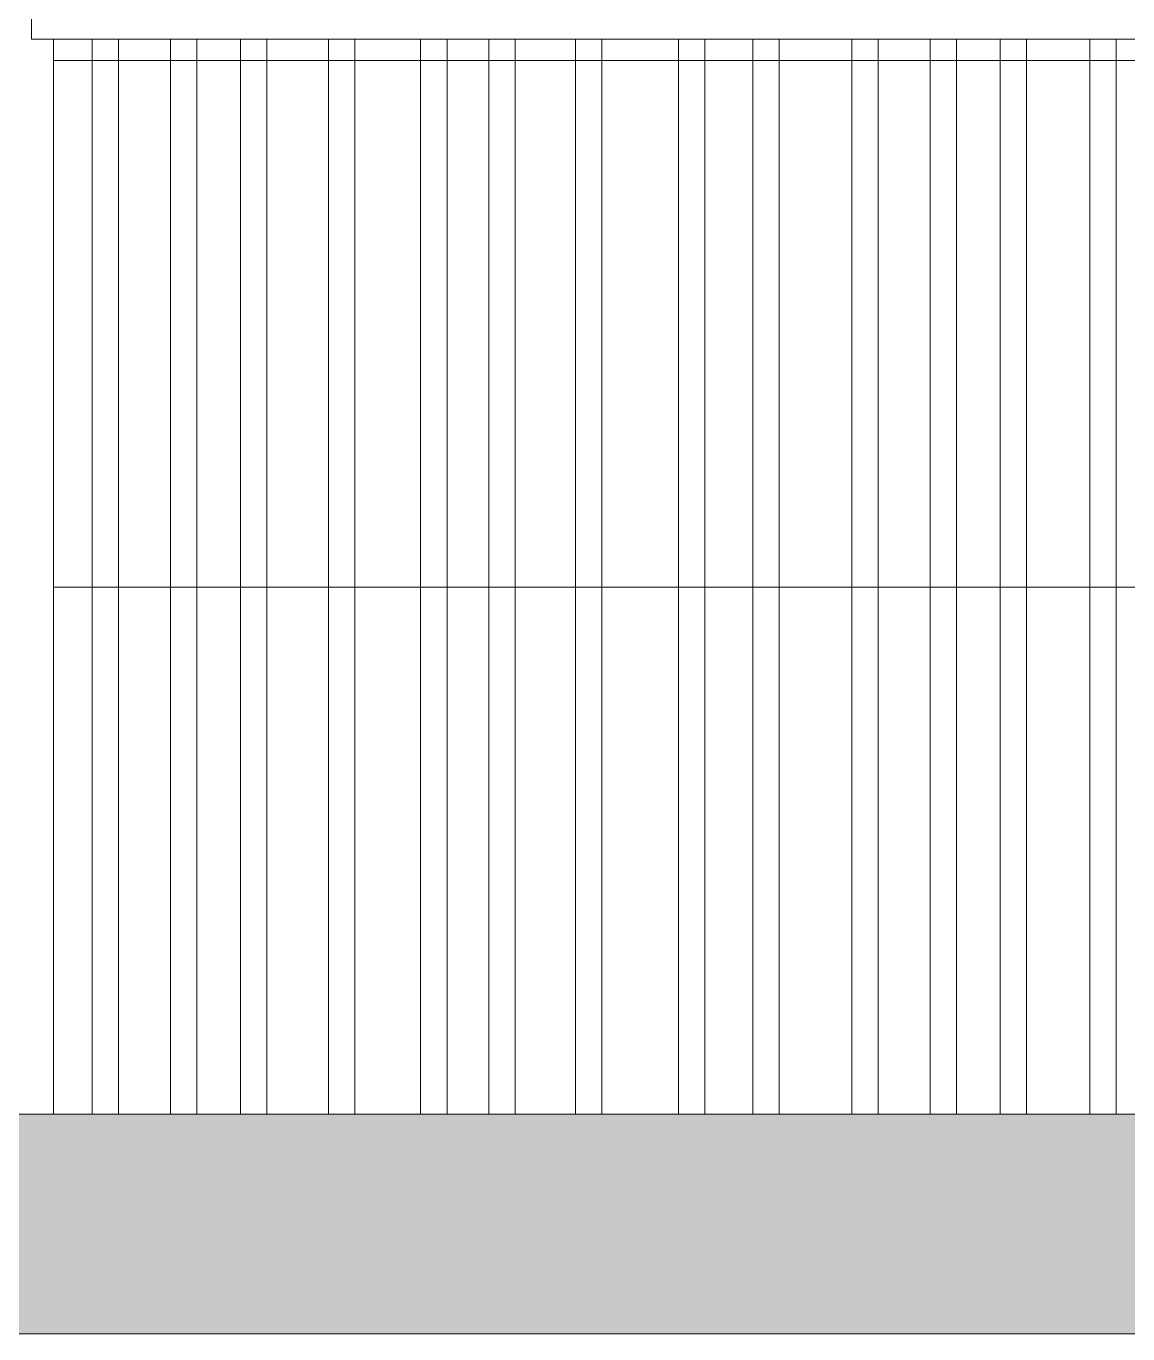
# Model space of a CAD drawing. Header units: metres. Extents: x -183 to 1639, y -350 to 198.
# Drawn here: x 730.036 to 732.545, y -183.946 to -180.968 of the extents above; entities that cross this region are included whole.
import ezdxf

# ---------------------------------------------------------------- set-up
doc = ezdxf.new("R2010")
doc.units = ezdxf.units.M
doc.header["$MEASUREMENT"] = 0
doc.layers.add('FLOATINGWINDOWS', color=2, linetype='Continuous', plot=False)
for name, color, linetype in [('okna', 4, 'Continuous'), ('pohled', 4, 'Continuous'), ('SRAFY-TERÉN', 252, 'Continuous')]:
    doc.layers.add(name, color=color, linetype=linetype)

msp = doc.modelspace()

# ---------------------------------------------------------------- hatches: boundary and pattern name
at = {"layer": 'SRAFY-TERÉN', "linetype": 'Continuous', "lineweight": 0}
msp.add_hatch(color=256, dxfattribs=at).paths.add_polyline_path([(729.1587, -183.4463), (727.1587, -183.4463), (727.1587, -183.9463), (765.2282, -183.9463), (765.2282, -181.4425), (756.1587, -182.1963), (737.8487, -182.1963), (737.5987, -182.1963), (737.5987, -183.4463)])

# ---------------------------------------------------------------- linework, layer by layer
at = {"layer": 'FLOATINGWINDOWS', "linetype": 'Continuous', "lineweight": 0, "flags": 128}
msp.add_lwpolyline([(729.1587, -183.4463), (727.1587, -183.4463), (727.1587, -183.9463), (765.2282, -183.9463), (765.2282, -181.4425), (756.1587, -182.1963), (737.8487, -182.1963), (737.5987, -182.1963), (737.5987, -183.4463)], close=True, dxfattribs=at)
at = {"layer": 'okna', "linetype": 'Continuous', "lineweight": 0}
for p, q in [((730.0987, -181.0463), (730.0987, -180.9984)), ((730.1866, -183.4463), (730.1866, -180.9984)), ((730.2466, -180.9984), (730.2466, -183.4463)), ((730.365, -183.4463), (730.365, -180.9984)), ((730.425, -180.9984), (730.425, -183.4463)), ((730.5246, -183.4463), (730.5246, -180.9984)), ((730.5846, -180.9984), (730.5846, -183.4463)), ((730.7246, -183.4463), (730.7246, -180.9984)), ((730.7846, -180.9984), (730.7846, -183.4463)), ((730.9346, -183.4463), (730.9346, -180.9984)), ((730.9946, -180.9984), (730.9946, -183.4463)), ((731.0901, -183.4463), (731.0901, -180.9984)), ((731.1501, -180.9984), (731.1501, -183.4463)), ((731.2873, -183.4463), (731.2873, -180.9984)), ((731.3473, -180.9984), (731.3473, -183.4463)), ((731.5221, -183.4463), (731.5221, -180.9984)), ((731.5821, -180.9984), (731.5821, -183.4463)), ((731.6911, -183.4463), (731.6911, -180.9984)), ((731.7511, -180.9984), (731.7511, -183.4463)), ((731.9165, -183.4463), (731.9165, -180.9984)), ((731.9765, -180.9984), (731.9765, -183.4463)), ((732.0949, -183.4463), (732.0949, -180.9984)), ((732.1549, -180.9984), (732.1549, -183.4463)), ((732.2546, -183.4463), (732.2546, -180.9984)), ((732.3146, -180.9984), (732.3146, -183.4463)), ((732.4587, -183.4463), (732.4587, -180.9984)), ((732.5187, -180.9984), (732.5187, -183.4463)), ((730.0987, -182.2463), (735.5987, -182.2463))]:
    msp.add_line(p, q, dxfattribs=at)
for points in [[(735.6487, -180.9984), (730.0487, -180.9984), (730.0487, -180.9384), (735.6487, -180.9384)], [(732.52, -180.9984), (730.4274, -180.9984)], [(730.3774, -181.0463), (732.52, -181.0463)]]:
    msp.add_lwpolyline(points, dxfattribs=at)
at = {"layer": 'pohled', "lineweight": 0}
for p, q in [((730.3774, -181.0463), (730.0987, -181.0463)), ((730.0987, -181.0463), (730.0987, -183.4463)), ((732.52, -181.0463), (730.4274, -181.0463)), ((733.1274, -181.0463), (732.52, -181.0463))]:
    msp.add_line(p, q, dxfattribs=at)

doc.saveas('drawing.dxf')
